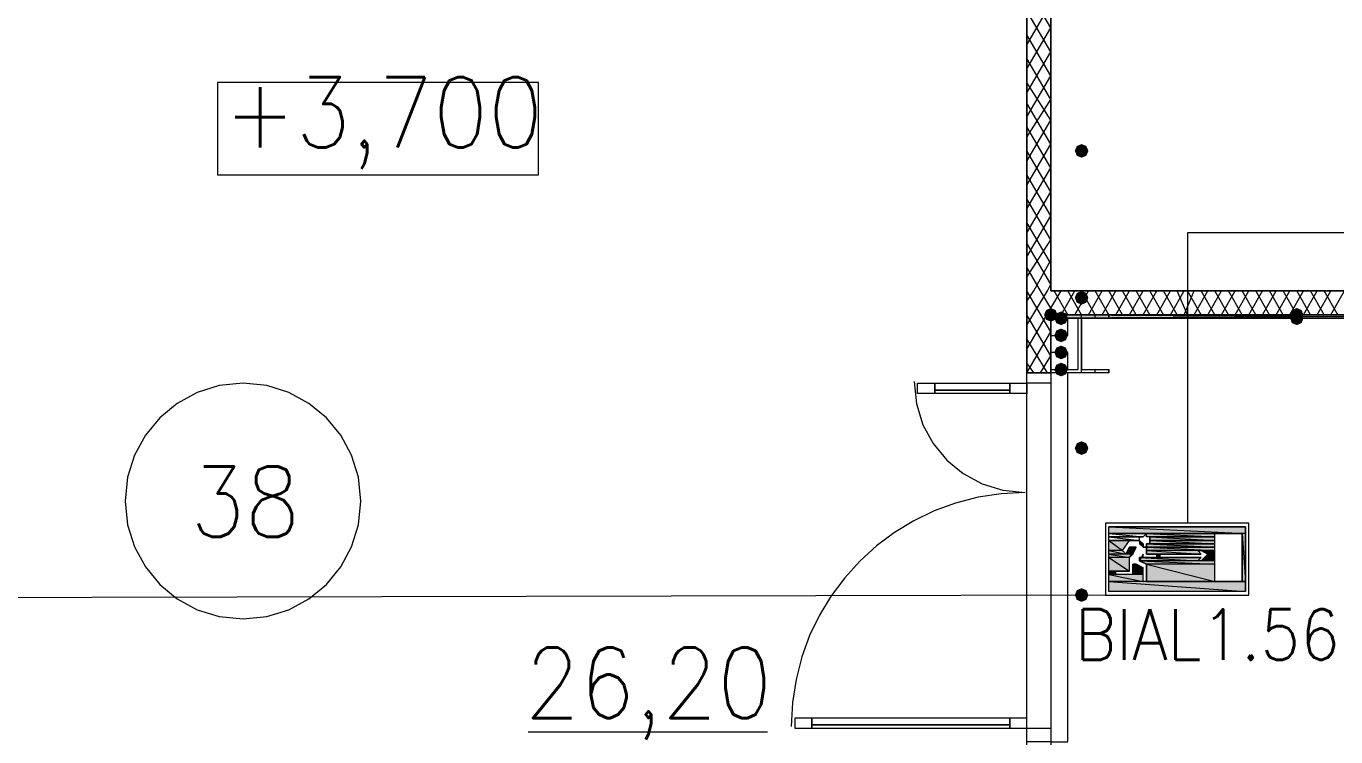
# Model space of a CAD drawing. Header units: millimetres. Extents: x 0 to 420, y 0 to 297.
# Drawn here: x 247.57 to 263.8, y 182.22 to 191.03 of the extents above; entities that cross this region are included whole.
import ezdxf

# ---------------------------------------------------------------- set-up
doc = ezdxf.new("R2010")
doc.units = ezdxf.units.MM
doc.styles.get("Standard").update_dxf_attribs({"font": 'STANDARD'})

msp = doc.modelspace()

# ---------------------------------------------------------------- hatches: boundary and pattern name
for color, points in [(7, [(260.731, 189.484), (260.706129, 189.424204), (260.646333, 189.399333), (260.586538, 189.424204), (260.561667, 189.484), (260.586537, 189.543796), (260.646333, 189.568667), (260.706129, 189.543796)]), (7, [(260.731, 187.663667), (260.706129, 187.603871), (260.646333, 187.579), (260.586538, 187.603871), (260.561667, 187.663667), (260.586537, 187.723462), (260.646333, 187.748333), (260.706129, 187.723463)]), (254, [(260.35, 187.452), (260.325129, 187.392204), (260.265333, 187.367333), (260.205537, 187.392204), (260.180667, 187.452), (260.205537, 187.511796), (260.265333, 187.536667), (260.325129, 187.511796)]), (254, [(260.35, 187.452), (260.325129, 187.392204), (260.265333, 187.367333), (260.205537, 187.392204), (260.180667, 187.452), (260.205537, 187.511796), (260.265333, 187.536667), (260.325129, 187.511796)]), (7, [(260.477, 187.409667), (260.452129, 187.349871), (260.392333, 187.325), (260.332538, 187.349871), (260.307667, 187.409667), (260.332537, 187.469462), (260.392333, 187.494333), (260.452129, 187.469463)]), (254, [(263.398, 187.452), (263.373129, 187.392204), (263.313333, 187.367333), (263.253537, 187.392204), (263.228667, 187.452), (263.253537, 187.511796), (263.313333, 187.536667), (263.373129, 187.511796)]), (254, [(263.398, 187.409667), (263.373129, 187.349871), (263.313333, 187.325), (263.253537, 187.349871), (263.228667, 187.409667), (263.253537, 187.469462), (263.313333, 187.494333), (263.373129, 187.469463)]), (7, [(260.477, 187.198), (260.452129, 187.138204), (260.392333, 187.113333), (260.332538, 187.138204), (260.307667, 187.198), (260.332537, 187.257796), (260.392333, 187.282667), (260.452129, 187.257796)]), (7, [(260.477, 186.986333), (260.452129, 186.926537), (260.392333, 186.901667), (260.332538, 186.926537), (260.307667, 186.986333), (260.332537, 187.046129), (260.392333, 187.071), (260.452129, 187.046129)]), (7, [(260.477, 186.774667), (260.452129, 186.714871), (260.392333, 186.69), (260.332538, 186.714871), (260.307667, 186.774667), (260.332537, 186.834462), (260.392333, 186.859333), (260.452129, 186.834463)]), (7, [(260.731, 185.801), (260.706129, 185.741204), (260.646333, 185.716333), (260.586538, 185.741204), (260.561667, 185.801), (260.586537, 185.860796), (260.646333, 185.885667), (260.706129, 185.860796)]), (82, [(261.450667, 184.615666), (261.450667, 184.573333)]), (82, [(261.450667, 184.615666), (261.493001, 184.615666)]), (82, [(261.493001, 184.700333), (261.493001, 184.657999)]), (82, [(261.493001, 184.657999), (261.493001, 184.615666)]), (82, [(261.281334, 184.361666), (261.323667, 184.361666)]), (7, [(260.731, 183.980667), (260.706129, 183.920871), (260.646333, 183.896), (260.586538, 183.920871), (260.561667, 183.980667), (260.586537, 184.040462), (260.646333, 184.065333), (260.706129, 184.040463)])]:
    msp.add_hatch(color=color).paths.add_polyline_path(points, flags=0)
h = msp.add_hatch(color=7)
h.paths.add_polyline_path([(267.843, 187.452), (260.265333, 187.452), (267.843, 187.409667)], flags=0)
h.paths.add_polyline_path([(260.265333, 187.452), (267.843, 187.409667), (260.265333, 187.409667)], flags=0)
h = msp.add_hatch(color=82)
h.paths.add_polyline_path([(262.678334, 184.827333), (260.985001, 184.827333), (262.678334, 184.742666)], flags=0)
h.paths.add_polyline_path([(260.985001, 184.827333), (262.678334, 184.742666), (260.985001, 184.742666)], flags=0)
h = msp.add_hatch(color=82)
h.paths.add_polyline_path([(260.985001, 184.742666), (262.297334, 184.742666)], flags=0)
h.paths.add_polyline_path([(262.297334, 184.742666), (260.985001, 184.742666)], flags=0)
h = msp.add_hatch(color=82)
h.paths.add_polyline_path([(260.985001, 184.742666), (261.450667, 184.742666)], flags=0)
h.paths.add_polyline_path([(261.450667, 184.742666), (260.985001, 184.742666)], flags=0)
h.paths.add_polyline_path([(261.450667, 184.742666), (260.985001, 184.742666)], flags=0)
h.paths.add_polyline_path([(260.985001, 184.742666), (261.450667, 184.742666)], flags=0)
h = msp.add_hatch(color=82)
h.paths.add_polyline_path([(261.450667, 184.742666), (262.297334, 184.742666)], flags=0)
h.paths.add_polyline_path([(262.297334, 184.742666), (261.450667, 184.742666)], flags=0)
h = msp.add_hatch(color=82)
h.paths.add_polyline_path([(262.297334, 184.742666), (261.450667, 184.742666), (262.297334, 184.700333)], flags=0)
h.paths.add_polyline_path([(261.450667, 184.742666), (262.297334, 184.700333), (261.450667, 184.700333)], flags=0)
h = msp.add_hatch(color=82)
h.paths.add_polyline_path([(262.678334, 184.742666), (262.636001, 184.742666), (262.678334, 184.149999)], flags=0)
h.paths.add_polyline_path([(262.636001, 184.742666), (262.678334, 184.149999), (262.636001, 184.149999)], flags=0)
h = msp.add_hatch(color=82)
h.paths.add_polyline_path([(260.985001, 184.700333), (261.408334, 184.700333)], flags=0)
h.paths.add_polyline_path([(261.408334, 184.700333), (260.985001, 184.700333)], flags=0)
h = msp.add_hatch(color=82)
h.paths.add_polyline_path([(261.366001, 184.700333), (260.985001, 184.700333)], flags=0)
h.paths.add_polyline_path([(261.366001, 184.700333), (260.985001, 184.700333), (261.408334, 184.700333)], flags=0)
h = msp.add_hatch(color=82)
h.paths.add_polyline_path([(260.985001, 184.657999), (261.366001, 184.657999)], flags=0)
h.paths.add_polyline_path([(261.366001, 184.657999), (260.985001, 184.657999)], flags=0)
h.paths.add_polyline_path([(261.366001, 184.657999), (260.985001, 184.657999)], flags=0)
h.paths.add_polyline_path([(260.985001, 184.657999), (261.366001, 184.657999)], flags=0)
h = msp.add_hatch(color=82)
h.paths.add_polyline_path([(260.985001, 184.657999), (261.366001, 184.657999)], flags=0)
h.paths.add_polyline_path([(261.366001, 184.657999), (260.985001, 184.657999)], flags=0)
h = msp.add_hatch(color=82)
h.paths.add_polyline_path([(261.239001, 184.657999), (260.985001, 184.657999), (261.154334, 184.530999)], flags=0)
h.paths.add_polyline_path([(260.985001, 184.657999), (261.154334, 184.530999), (260.985001, 184.530999)], flags=0)
h = msp.add_hatch(color=82)
h.paths.add_polyline_path([(261.323667, 184.573333), (261.239001, 184.573333), (261.281334, 184.488666)], flags=0)
h.paths.add_polyline_path([(261.239001, 184.573333), (261.281334, 184.488666), (261.196667, 184.488666)], flags=0)
h = msp.add_hatch(color=82)
h.paths.add_polyline_path([(261.408334, 184.615666), (261.366001, 184.657999)], flags=0)
h.paths.add_polyline_path([(261.366001, 184.657999), (261.408334, 184.615666)], flags=0)
h.paths.add_polyline_path([(261.408334, 184.615666), (261.366001, 184.657999)], flags=0)
h.paths.add_polyline_path([(261.408334, 184.615666), (261.366001, 184.657999), (261.366001, 184.615666)], flags=0)
h = msp.add_hatch(color=82)
h.paths.add_polyline_path([(261.366001, 184.615666), (261.408334, 184.615666)], flags=0)
h.paths.add_polyline_path([(261.408334, 184.615666), (261.366001, 184.615666)], flags=0)
h = msp.add_hatch(color=82)
h.paths.add_polyline_path([(261.366001, 184.615666), (261.408334, 184.615666)], flags=0)
h.paths.add_polyline_path([(261.408334, 184.615666), (261.366001, 184.615666)], flags=0)
h = msp.add_hatch(color=82)
h.paths.add_polyline_path([(261.366001, 184.615666), (261.408334, 184.615666)], flags=0)
h.paths.add_polyline_path([(261.408334, 184.615666), (261.366001, 184.615666)], flags=0)
h = msp.add_hatch(color=82)
h.paths.add_polyline_path([(261.408334, 184.573333), (261.366001, 184.615666)], flags=0)
h.paths.add_polyline_path([(261.408334, 184.573333), (261.366001, 184.615666), (261.408334, 184.615666)], flags=0)
h = msp.add_hatch(color=82)
h.paths.add_polyline_path([(261.408334, 184.573333), (262.297334, 184.573333)], flags=0)
h.paths.add_polyline_path([(262.297334, 184.573333), (261.408334, 184.573333)], flags=0)
h = msp.add_hatch(color=82)
h.paths.add_polyline_path([(262.297334, 184.615666), (261.450667, 184.615666), (262.297334, 184.573333)], flags=0)
h.paths.add_polyline_path([(261.450667, 184.615666), (262.297334, 184.573333), (261.450667, 184.573333)], flags=0)
h = msp.add_hatch(color=82)
h.paths.add_polyline_path([(262.297334, 184.573333), (261.450667, 184.573333), (262.297334, 184.530999)], flags=0)
h.paths.add_polyline_path([(261.450667, 184.573333), (262.297334, 184.530999), (261.450667, 184.530999)], flags=0)
h = msp.add_hatch(color=82)
h.paths.add_polyline_path([(261.493001, 184.700333), (262.297334, 184.700333)], flags=0)
h.paths.add_polyline_path([(262.297334, 184.700333), (261.493001, 184.700333)], flags=0)
h = msp.add_hatch(color=82)
h.paths.add_polyline_path([(261.493001, 184.700333), (262.297334, 184.700333)], flags=0)
h.paths.add_polyline_path([(262.297334, 184.700333), (261.493001, 184.700333)], flags=0)
h = msp.add_hatch(color=82)
h.paths.add_polyline_path([(261.493001, 184.700333), (262.297334, 184.700333)], flags=0)
h.paths.add_polyline_path([(262.297334, 184.700333), (261.493001, 184.700333)], flags=0)
h = msp.add_hatch(color=82)
h.paths.add_polyline_path([(262.297334, 184.700333), (261.493001, 184.700333), (262.297334, 184.657999)], flags=0)
h.paths.add_polyline_path([(261.493001, 184.700333), (262.297334, 184.657999), (261.493001, 184.657999)], flags=0)
h = msp.add_hatch(color=82)
h.paths.add_polyline_path([(261.493001, 184.657999), (262.297334, 184.657999)], flags=0)
h.paths.add_polyline_path([(262.297334, 184.657999), (261.493001, 184.657999)], flags=0)
h = msp.add_hatch(color=82)
h.paths.add_polyline_path([(261.493001, 184.657999), (262.297334, 184.657999)], flags=0)
h.paths.add_polyline_path([(262.297334, 184.657999), (261.493001, 184.657999)], flags=0)
h = msp.add_hatch(color=82)
h.paths.add_polyline_path([(261.493001, 184.657999), (262.297334, 184.657999)], flags=0)
h.paths.add_polyline_path([(262.297334, 184.657999), (261.493001, 184.657999)], flags=0)
h = msp.add_hatch(color=82)
h.paths.add_polyline_path([(261.493001, 184.657999), (262.297334, 184.657999)], flags=0)
h.paths.add_polyline_path([(262.297334, 184.657999), (261.493001, 184.657999)], flags=0)
h = msp.add_hatch(color=82)
h.paths.add_polyline_path([(261.493001, 184.657999), (262.297334, 184.657999)], flags=0)
h.paths.add_polyline_path([(262.297334, 184.657999), (261.493001, 184.657999)], flags=0)
h = msp.add_hatch(color=82)
h.paths.add_polyline_path([(262.297334, 184.657999), (261.493001, 184.657999), (262.297334, 184.615666)], flags=0)
h.paths.add_polyline_path([(261.493001, 184.657999), (262.297334, 184.615666), (261.493001, 184.615666)], flags=0)
h = msp.add_hatch(color=82)
h.paths.add_polyline_path([(261.493001, 184.615666), (262.297334, 184.615666)], flags=0)
h.paths.add_polyline_path([(262.297334, 184.615666), (261.493001, 184.615666)], flags=0)
h = msp.add_hatch(color=82)
h.paths.add_polyline_path([(261.493001, 184.615666), (262.297334, 184.615666)], flags=0)
h.paths.add_polyline_path([(262.297334, 184.615666), (261.493001, 184.615666)], flags=0)
h = msp.add_hatch(color=82)
h.paths.add_polyline_path([(261.493001, 184.615666), (262.297334, 184.615666)], flags=0)
h.paths.add_polyline_path([(262.297334, 184.615666), (261.493001, 184.615666)], flags=0)
h = msp.add_hatch(color=82)
h.paths.add_polyline_path([(261.493001, 184.615666), (262.297334, 184.615666)], flags=0)
h.paths.add_polyline_path([(262.297334, 184.615666), (261.493001, 184.615666)], flags=0)
h = msp.add_hatch(color=82)
h.paths.add_polyline_path([(261.493001, 184.615666), (262.297334, 184.615666)], flags=0)
h.paths.add_polyline_path([(262.297334, 184.615666), (261.493001, 184.615666)], flags=0)
h = msp.add_hatch(color=82)
h.paths.add_polyline_path([(261.154334, 184.530999), (260.985001, 184.530999), (261.196667, 184.488666)], flags=0)
h.paths.add_polyline_path([(260.985001, 184.530999), (261.196667, 184.488666), (260.985001, 184.488666)], flags=0)
h = msp.add_hatch(color=82)
h.paths.add_polyline_path([(261.281334, 184.488666), (260.985001, 184.488666), (261.239001, 184.446333)], flags=0)
h.paths.add_polyline_path([(260.985001, 184.488666), (261.239001, 184.446333), (260.985001, 184.446333)], flags=0)
h = msp.add_hatch(color=82)
h.paths.add_polyline_path([(261.239001, 184.446333), (260.985001, 184.446333), (261.239001, 184.276999)], flags=0)
h.paths.add_polyline_path([(260.985001, 184.446333), (261.239001, 184.276999), (260.985001, 184.276999)], flags=0)
h = msp.add_hatch(color=82)
h.paths.add_polyline_path([(262.128001, 184.446333), (261.366001, 184.446333), (262.085667, 184.403999)], flags=0)
h.paths.add_polyline_path([(261.366001, 184.446333), (262.085667, 184.403999), (261.366001, 184.403999)], flags=0)
h = msp.add_hatch(color=82)
h.paths.add_polyline_path([(262.297334, 184.403999), (261.366001, 184.403999), (262.297334, 184.361666)], flags=0)
h.paths.add_polyline_path([(261.366001, 184.403999), (262.297334, 184.361666), (261.450667, 184.361666)], flags=0)
h = msp.add_hatch(color=82)
h.paths.add_polyline_path([(262.085667, 184.530999), (261.450667, 184.530999), (262.128001, 184.488666)], flags=0)
h.paths.add_polyline_path([(261.450667, 184.530999), (262.128001, 184.488666), (261.450667, 184.488666)], flags=0)
h = msp.add_hatch(color=82)
h.paths.add_polyline_path([(261.577667, 184.488666), (262.128001, 184.488666)], flags=0)
h.paths.add_polyline_path([(262.128001, 184.488666), (261.577667, 184.488666)], flags=0)
h = msp.add_hatch(color=82)
h.paths.add_polyline_path([(261.620001, 184.488666), (261.577667, 184.488666), (261.620001, 184.446333)], flags=0)
h.paths.add_polyline_path([(261.577667, 184.488666), (261.620001, 184.446333), (261.577667, 184.446333)], flags=0)
h = msp.add_hatch(color=82)
h.paths.add_polyline_path([(261.577667, 184.446333), (262.128001, 184.446333)], flags=0)
h.paths.add_polyline_path([(262.128001, 184.446333), (261.577667, 184.446333)], flags=0)
h = msp.add_hatch(color=82)
h.paths.add_polyline_path([(262.297334, 184.530999), (262.128001, 184.530999), (262.297334, 184.488666)], flags=0)
h.paths.add_polyline_path([(262.128001, 184.530999), (262.297334, 184.488666), (262.212667, 184.488666)], flags=0)
h = msp.add_hatch(color=82)
h.paths.add_polyline_path([(262.297334, 184.488666), (262.212667, 184.488666), (262.297334, 184.403999)], flags=0)
h.paths.add_polyline_path([(262.212667, 184.488666), (262.297334, 184.403999), (262.128001, 184.403999)], flags=0)
h = msp.add_hatch(color=82)
h.paths.add_polyline_path([(261.069667, 184.276999), (260.985001, 184.276999), (261.069667, 184.234666)], flags=0)
h.paths.add_polyline_path([(260.985001, 184.276999), (261.069667, 184.234666), (260.985001, 184.234666)], flags=0)
h = msp.add_hatch(color=82)
h.paths.add_polyline_path([(261.408334, 184.234666), (260.985001, 184.234666), (261.408334, 184.149999)], flags=0)
h.paths.add_polyline_path([(260.985001, 184.234666), (261.408334, 184.149999), (260.985001, 184.149999)], flags=0)
h = msp.add_hatch(color=82)
h.paths.add_polyline_path([(261.323667, 184.361666), (261.281334, 184.361666), (261.408334, 184.319333)], flags=0)
h.paths.add_polyline_path([(261.281334, 184.361666), (261.408334, 184.319333), (261.281334, 184.319333)], flags=0)
h = msp.add_hatch(color=82)
h.paths.add_polyline_path([(261.408334, 184.319333), (261.281334, 184.319333), (261.408334, 184.234666)], flags=0)
h.paths.add_polyline_path([(261.281334, 184.319333), (261.408334, 184.234666), (261.281334, 184.234666)], flags=0)
h = msp.add_hatch(color=82)
h.paths.add_polyline_path([(262.297334, 184.361666), (261.450667, 184.361666), (262.297334, 184.149999)], flags=0)
h.paths.add_polyline_path([(261.450667, 184.361666), (262.297334, 184.149999), (261.450667, 184.149999)], flags=0)
h = msp.add_hatch(color=82)
h.paths.add_polyline_path([(262.678334, 184.149999), (260.985001, 184.149999), (262.678334, 184.022999)], flags=0)
h.paths.add_polyline_path([(260.985001, 184.149999), (262.678334, 184.022999), (260.985001, 184.022999)], flags=0)
h = msp.add_hatch(color=82)
h.paths.add_polyline_path([(261.450667, 184.149999), (262.678334, 184.149999)], flags=0)
h.paths.add_polyline_path([(262.678334, 184.149999), (261.450667, 184.149999)], flags=0)

# ---------------------------------------------------------------- linework, layer by layer
at = {"color": 7, "lineweight": 0}
for points in [[(259.969, 222.25), (259.969, 187.748333)], [(260.265333, 187.748333), (260.265333, 222.25)], [(260.265333, 191.008), (259.969, 191.516)], [(259.969, 190.796333), (260.265333, 191.304333)], [(260.265333, 190.711667), (259.969, 191.219667)], [(259.969, 190.5), (260.265333, 191.008)], [(260.265333, 190.415333), (259.969, 190.923333)], [(259.969, 190.203667), (260.265333, 190.711667)], [(260.265333, 190.119), (259.969, 190.627)], [(259.969, 189.907333), (260.265333, 190.415333)], [(260.265333, 189.865), (259.969, 190.330667)], [(259.969, 189.653333), (260.265333, 190.119)], [(260.265333, 189.568667), (259.969, 190.076667)], [(259.969, 189.357), (260.265333, 189.865)], [(260.265333, 189.272333), (259.969, 189.780333)], [(259.969, 189.060667), (260.265333, 189.568667)], [(260.265333, 188.976), (259.969, 189.484)], [(259.969, 188.764333), (260.265333, 189.272333)], [(260.265333, 188.679667), (259.969, 189.187667)], [(259.969, 188.468), (260.265333, 188.976)], [(260.265333, 188.383333), (259.969, 188.891333)], [(259.969, 188.171667), (260.265333, 188.679667)], [(260.265333, 188.087), (259.969, 188.595)], [(259.969, 187.917667), (260.265333, 188.383333)], [(260.265333, 187.833), (259.969, 188.341)], [(260.053667, 187.748333), (260.265333, 188.129333)], [(260.138333, 187.748333), (259.969, 188.044667)], [(260.223, 187.748333), (260.265333, 187.833)], [(259.969, 187.621333), (260.053667, 187.748333)], [(259.969, 187.325), (260.223, 187.748333)], [(260.265333, 187.240333), (259.969, 187.748333)], [(259.969, 187.748333), (259.969, 186.732333)], [(260.265333, 187.536667), (260.138333, 187.748333)], [(260.265333, 187.536667), (260.392333, 187.748333)], [(267.843, 187.748333), (260.265333, 187.748333)], [(260.477, 187.452), (260.307667, 187.748333)], [(260.392333, 187.452), (260.561667, 187.748333)], [(260.646333, 187.452), (260.477, 187.748333)], [(260.561667, 187.452), (260.731, 187.748333)], [(260.815667, 187.452), (260.646333, 187.748333)], [(260.731, 187.452), (260.900333, 187.748333)], [(260.985, 187.452), (260.815667, 187.748333)], [(260.900333, 187.452), (261.069667, 187.748333)], [(261.154333, 187.452), (260.985, 187.748333)], [(261.069667, 187.452), (261.239, 187.748333)], [(261.323667, 187.452), (261.154333, 187.748333)], [(261.239, 187.452), (261.408333, 187.748333)], [(261.493, 187.452), (261.323667, 187.748333)], [(261.408333, 187.452), (261.577667, 187.748333)], [(261.662333, 187.452), (261.493, 187.748333)], [(261.577667, 187.452), (261.747, 187.748333)], [(261.831667, 187.452), (261.662333, 187.748333)], [(261.747, 187.452), (261.916333, 187.748333)], [(261.958667, 187.452), (261.831667, 187.748333)], [(261.916333, 187.452), (262.043333, 187.748333)], [(262.128, 187.452), (261.958667, 187.748333)], [(262.043333, 187.452), (262.212667, 187.748333)], [(262.297333, 187.452), (262.128, 187.748333)], [(262.212667, 187.452), (262.382, 187.748333)], [(262.466667, 187.452), (262.297333, 187.748333)], [(262.382, 187.452), (262.551333, 187.748333)], [(262.636, 187.452), (262.466667, 187.748333)], [(262.551333, 187.452), (262.720667, 187.748333)], [(262.805333, 187.452), (262.636, 187.748333)], [(262.720667, 187.452), (262.89, 187.748333)], [(262.974667, 187.452), (262.805333, 187.748333)], [(262.89, 187.452), (263.059333, 187.748333)], [(263.144, 187.452), (262.974667, 187.748333)], [(263.059333, 187.452), (263.228667, 187.748333)], [(263.313333, 187.452), (263.144, 187.748333)], [(263.228667, 187.452), (263.398, 187.748333)], [(263.482667, 187.452), (263.313333, 187.748333)], [(263.398, 187.452), (263.567333, 187.748333)], [(263.652, 187.452), (263.482667, 187.748333)], [(263.567333, 187.452), (263.736667, 187.748333)], [(263.821333, 187.452), (263.652, 187.748333)], [(263.736667, 187.452), (263.906, 187.748333)], [(259.969, 187.028667), (260.265333, 187.536667)], [(260.307667, 187.452), (260.265333, 187.536667)], [(260.265333, 186.944), (259.969, 187.452)], [(267.843, 187.452), (260.265333, 187.452), (267.843, 187.452), (260.265333, 187.409667)], [(260.265333, 187.409667), (260.265333, 187.452)], [(260.265333, 186.732333), (260.265333, 187.452)], [(260.265333, 187.452), (267.843, 187.452)], [(260.434667, 187.409667), (260.434667, 187.452)], [(260.646333, 186.732333), (260.646333, 187.452)], [(260.815667, 187.409667), (260.815667, 187.452)], [(260.985, 187.409667), (260.985, 187.452)], [(259.969, 186.732333), (260.265333, 187.240333)], [(260.223, 186.732333), (259.969, 187.155667)], [(260.053667, 186.732333), (259.969, 186.859333)], [(260.138333, 186.732333), (260.265333, 186.944)], [(259.969, 186.732333), (260.265333, 186.732333)], [(260.265333, 186.732333), (260.265333, 186.774667)], [(260.392333, 186.732333), (260.265333, 186.732333), (260.265333, 184.446333)], [(260.477, 184.446333), (260.477, 186.732333), (260.392333, 186.732333)], [(260.434667, 186.732333), (260.434667, 186.774667)], [(260.815667, 186.732333), (260.815667, 186.774667)], [(260.985, 186.732333), (260.985, 186.774667)], [(251.714, 185.144833), (251.684328, 185.439177), (251.599228, 185.713329), (251.464572, 185.961416), (251.286232, 186.177566), (251.070083, 186.355905), (250.821996, 186.490561), (250.547844, 186.575661), (250.2535, 186.605333), (249.959156, 186.575661), (249.685004, 186.490561), (249.436917, 186.355905), (249.220768, 186.177566), (249.042428, 185.961416), (248.907772, 185.713329), (248.822672, 185.439177), (248.793, 185.144833)], [(258.572, 186.6265), (258.599952, 186.349225), (258.680121, 186.090968), (258.806974, 185.857263), (258.974976, 185.653643), (259.178597, 185.48564), (259.412301, 185.358788), (259.670558, 185.278619), (259.947833, 185.250667)], [(258.826, 186.520667), (259.757333, 186.520667)], [(259.947833, 185.250667), (259.651339, 185.235695), (259.36341, 185.191753), (259.085504, 185.120298), (258.819079, 185.022786), (258.565591, 184.900677), (258.3265, 184.755426), (258.103261, 184.588492), (257.897334, 184.401333), (257.710174, 184.195405), (257.54324, 183.972167), (257.39799, 183.733075), (257.27588, 183.479588), (257.178369, 183.213163), (257.106913, 182.935257), (257.062971, 182.647328), (257.048, 182.350833)], [(248.793, 185.144833), (248.822672, 184.85049), (248.907772, 184.576338), (249.042428, 184.328251), (249.220768, 184.112101), (249.436917, 183.933762), (249.685004, 183.799106), (249.959156, 183.714005), (250.2535, 183.684333), (250.547844, 183.714005), (250.821996, 183.799106), (251.070083, 183.933762), (251.286232, 184.112101), (251.464572, 184.328251), (251.599228, 184.576338), (251.684328, 184.85049), (251.714, 185.144833)], [(260.265333, 184.446333), (260.265333, 182.160333), (260.392333, 182.160333)], [(260.392333, 182.160333), (260.477, 182.160333), (260.477, 184.446333)], [(253.788333, 182.287333), (256.751667, 182.287333)], [(257.302, 182.372), (259.757333, 182.372)]]:
    msp.add_lwpolyline(points, dxfattribs=at)
at = {"color": 43, "lineweight": 0}
msp.add_lwpolyline([(277.876, 187.748333), (277.876, 222.25), (260.265333, 222.25), (260.265333, 187.748333)], close=True, dxfattribs=at)
at = {"color": 8, "lineweight": 0}
for points in [[(239.268, 203.835), (239.268, 187.748333), (243.882333, 187.748333), (243.882333, 181.948667), (259.969, 181.948667), (259.969, 191.219667), (243.586, 191.219667), (243.586, 203.835)], [(381.719667, 140.377333), (381.719667, 187.452), (260.265333, 187.452), (260.265333, 140.377333)]]:
    msp.add_lwpolyline(points, close=True, dxfattribs=at)
at = {"color": 7, "lineweight": 0}
for points in [[(249.936, 189.187667), (253.915333, 189.187667), (253.915333, 190.330667), (249.936, 190.330667)], [(267.843, 187.452), (260.265333, 187.452), (267.843, 187.409667)], [(260.265333, 187.452), (267.843, 187.409667), (260.265333, 187.409667)], [(260.985, 186.732333), (260.265333, 186.732333), (260.265333, 186.774667), (260.604, 186.774667), (260.604, 187.409667), (260.265333, 187.409667), (260.265333, 187.452), (260.985, 187.452), (260.985, 187.409667), (260.646333, 187.409667), (260.646333, 186.774667), (260.985, 186.774667)], [(267.843, 187.452), (260.265333, 187.452), (260.265333, 187.409667), (267.843, 187.409667)], [(267.843, 187.452), (260.265333, 187.452), (260.265333, 187.409667), (267.843, 187.409667)], [(260.477, 187.409667), (260.265333, 187.409667), (260.265333, 187.198), (260.477, 187.198), (260.477, 187.409667), (260.265333, 187.409667), (260.265333, 187.198), (260.477, 187.198)], [(260.477, 186.986333), (260.265333, 186.986333), (260.265333, 186.774667), (260.477, 186.774667), (260.477, 186.986333), (260.265333, 186.986333), (260.265333, 186.774667), (260.477, 186.774667)], [(260.265333, 186.605333), (259.969, 186.605333), (259.969, 186.732333), (260.265333, 186.732333)], [(260.265333, 186.732333), (259.969, 186.732333)], [(258.614333, 186.605333), (258.826, 186.605333), (258.826, 186.478333), (258.614333, 186.478333)], [(258.826, 186.605333), (259.757333, 186.605333), (259.757333, 186.520667), (258.826, 186.520667)], [(258.826, 186.520667), (259.757333, 186.520667), (259.757333, 186.478333), (258.826, 186.478333)], [(259.969, 186.478333), (259.757333, 186.478333), (259.757333, 186.605333), (259.969, 186.605333)], [(257.090333, 182.329667), (257.302, 182.329667), (257.302, 182.456667), (257.090333, 182.456667)], [(257.302, 182.372), (259.757333, 182.372), (259.757333, 182.456667), (257.302, 182.456667)], [(259.969, 182.456667), (259.757333, 182.456667), (259.757333, 182.329667), (259.969, 182.329667)], [(257.302, 182.329667), (259.757333, 182.329667), (259.757333, 182.372), (257.302, 182.372)], [(260.265333, 182.160333), (259.969, 182.160333), (259.969, 182.329667), (260.265333, 182.329667)]]:
    msp.add_lwpolyline(points, close=True, dxfattribs=at)
at = {"color": 5, "lineweight": 0}
for points in [[(124.290668, 139.572999), (235.669667, 139.572999), (242.146667, 139.572999), (242.146667, 143.086666), (261.831667, 143.086666), (261.831667, 139.572999), (374.607667, 139.572999), (379.857, 139.572999), (379.857, 188.467999), (268.224001, 188.467999), (261.958667, 188.467999), (261.958667, 184.869666)], [(260.942667, 183.980667), (242.993333, 183.938333)]]:
    msp.add_lwpolyline(points, dxfattribs=at)
at = {"color": 92, "lineweight": 0}
msp.add_lwpolyline([(262.720667, 184.869666), (260.942667, 184.869666), (260.942667, 183.980666), (262.720667, 183.980666)], close=True, dxfattribs=at)
at = {"color": 82, "lineweight": 0}
for points in [[(262.678334, 184.827333), (260.985001, 184.827333), (262.678334, 184.742666)], [(260.985001, 184.827333), (262.678334, 184.742666), (260.985001, 184.742666)], [(260.985001, 184.827333), (262.678334, 184.827333), (262.678334, 184.022999), (260.985001, 184.022999)], [(260.985001, 184.742666), (262.297334, 184.742666)], [(262.297334, 184.742666), (260.985001, 184.742666)], [(260.985001, 184.742666), (261.450667, 184.742666)], [(261.450667, 184.742666), (260.985001, 184.742666)], [(261.450667, 184.742666), (260.985001, 184.742666)], [(260.985001, 184.742666), (261.450667, 184.742666)], [(261.450667, 184.742666), (260.985001, 184.742666), (261.408334, 184.700333)], [(260.985001, 184.742666), (261.408334, 184.700333), (260.985001, 184.700333)], [(261.450667, 184.742666), (262.297334, 184.742666)], [(262.297334, 184.742666), (261.450667, 184.742666)], [(262.297334, 184.742666), (261.450667, 184.742666), (262.297334, 184.700333)], [(261.450667, 184.742666), (262.297334, 184.700333), (261.450667, 184.700333)], [(262.297334, 184.742666), (262.636001, 184.742666), (262.636001, 184.149999), (262.297334, 184.149999)], [(262.678334, 184.742666), (262.636001, 184.742666), (262.678334, 184.149999)], [(262.636001, 184.742666), (262.678334, 184.149999), (262.636001, 184.149999)], [(261.408334, 184.700333), (260.985001, 184.700333)], [(260.985001, 184.700333), (261.408334, 184.700333)], [(261.408334, 184.700333), (260.985001, 184.700333)], [(261.408334, 184.700333), (260.985001, 184.700333)], [(260.985001, 184.700333), (261.408334, 184.700333)], [(261.408334, 184.700333), (260.985001, 184.700333)], [(260.985001, 184.700333), (261.408334, 184.700333)], [(261.408334, 184.700333), (260.985001, 184.700333)], [(261.366001, 184.700333), (260.985001, 184.700333)], [(261.366001, 184.700333), (260.985001, 184.700333), (261.408334, 184.700333)], [(261.366001, 184.700333), (260.985001, 184.700333), (261.366001, 184.657999)], [(260.985001, 184.700333), (261.366001, 184.657999), (260.985001, 184.657999)], [(261.366001, 184.657999), (260.985001, 184.657999)], [(260.985001, 184.657999), (261.366001, 184.657999)], [(261.366001, 184.657999), (260.985001, 184.657999)], [(261.366001, 184.657999), (260.985001, 184.657999)], [(260.985001, 184.657999), (261.366001, 184.657999)], [(261.366001, 184.657999), (260.985001, 184.657999)], [(261.366001, 184.657999), (260.985001, 184.657999)], [(260.985001, 184.657999), (261.366001, 184.657999)], [(260.985001, 184.657999), (261.366001, 184.657999)], [(261.366001, 184.657999), (260.985001, 184.657999)], [(261.239001, 184.657999), (260.985001, 184.657999), (261.154334, 184.530999)], [(260.985001, 184.657999), (261.154334, 184.530999), (260.985001, 184.530999)], [(261.069667, 184.276999), (261.239001, 184.276999), (261.239001, 184.446333), (261.323667, 184.573333), (261.239001, 184.573333), (261.196667, 184.488666), (261.154334, 184.530999), (261.239001, 184.657999), (261.366001, 184.657999), (261.366001, 184.615666), (261.408334, 184.573333), (261.450667, 184.573333), (261.450667, 184.488666), (261.577667, 184.488666), (261.577667, 184.446333), (261.408334, 184.446333), (261.408334, 184.488666), (261.366001, 184.403999), (261.450667, 184.361666), (261.450667, 184.149999), (261.408334, 184.149999), (261.408334, 184.319333), (261.281334, 184.361666), (261.281334, 184.234666), (261.069667, 184.234666)], [(261.239001, 184.573333), (261.281334, 184.488666), (261.196667, 184.488666)], [(261.323667, 184.573333), (261.239001, 184.573333), (261.281334, 184.488666)], [(261.408334, 184.615666), (261.366001, 184.657999)], [(261.366001, 184.657999), (261.408334, 184.615666)], [(261.408334, 184.615666), (261.366001, 184.657999)], [(261.408334, 184.615666), (261.366001, 184.657999), (261.366001, 184.615666)], [(261.366001, 184.615666), (261.408334, 184.615666)], [(261.408334, 184.615666), (261.366001, 184.615666)], [(261.366001, 184.615666), (261.408334, 184.615666)], [(261.408334, 184.615666), (261.366001, 184.615666)], [(261.366001, 184.615666), (261.408334, 184.615666)], [(261.408334, 184.615666), (261.366001, 184.615666)], [(261.408334, 184.615666), (261.366001, 184.615666)], [(261.366001, 184.615666), (261.408334, 184.615666)], [(261.366001, 184.615666), (261.408334, 184.615666)], [(261.408334, 184.615666), (261.366001, 184.615666)], [(261.366001, 184.615666), (261.408334, 184.615666)], [(261.408334, 184.615666), (261.366001, 184.615666)], [(261.366001, 184.615666), (261.408334, 184.615666)], [(261.408334, 184.615666), (261.366001, 184.615666)], [(261.366001, 184.615666), (261.408334, 184.615666)], [(261.408334, 184.615666), (261.366001, 184.615666)], [(261.408334, 184.573333), (261.366001, 184.615666)], [(261.408334, 184.573333), (261.366001, 184.615666), (261.408334, 184.615666)], [(261.408334, 184.573333), (262.297334, 184.573333)], [(262.297334, 184.573333), (261.408334, 184.573333)], [(261.450667, 184.573333), (261.408334, 184.573333)], [(261.450667, 184.615666), (261.450667, 184.573333)], [(261.450667, 184.615666), (261.493001, 184.615666)], [(262.297334, 184.615666), (261.450667, 184.615666), (262.297334, 184.573333)], [(261.450667, 184.615666), (262.297334, 184.573333), (261.450667, 184.573333)], [(262.297334, 184.573333), (261.450667, 184.573333), (262.297334, 184.530999)], [(261.450667, 184.573333), (262.297334, 184.530999), (261.450667, 184.530999)], [(261.493001, 184.700333), (262.297334, 184.700333)], [(262.297334, 184.700333), (261.493001, 184.700333)], [(261.493001, 184.700333), (262.297334, 184.700333)], [(262.297334, 184.700333), (261.493001, 184.700333)], [(261.493001, 184.700333), (261.493001, 184.657999)], [(261.493001, 184.700333), (262.297334, 184.700333)], [(262.297334, 184.700333), (261.493001, 184.700333)], [(262.297334, 184.700333), (261.493001, 184.700333), (262.297334, 184.657999)], [(261.493001, 184.700333), (262.297334, 184.657999), (261.493001, 184.657999)], [(261.493001, 184.657999), (262.297334, 184.657999)], [(262.297334, 184.657999), (261.493001, 184.657999)], [(261.493001, 184.657999), (262.297334, 184.657999)], [(262.297334, 184.657999), (261.493001, 184.657999)], [(261.493001, 184.657999), (262.297334, 184.657999)], [(262.297334, 184.657999), (261.493001, 184.657999)], [(261.493001, 184.657999), (262.297334, 184.657999)], [(262.297334, 184.657999), (261.493001, 184.657999)], [(261.493001, 184.657999), (261.493001, 184.615666)], [(261.493001, 184.657999), (262.297334, 184.657999)], [(262.297334, 184.657999), (261.493001, 184.657999)], [(262.297334, 184.657999), (261.493001, 184.657999), (262.297334, 184.615666)], [(261.493001, 184.657999), (262.297334, 184.615666), (261.493001, 184.615666)], [(261.493001, 184.615666), (262.297334, 184.615666)], [(262.297334, 184.615666), (261.493001, 184.615666)], [(261.493001, 184.615666), (262.297334, 184.615666)], [(262.297334, 184.615666), (261.493001, 184.615666)], [(261.493001, 184.615666), (262.297334, 184.615666)], [(262.297334, 184.615666), (261.493001, 184.615666)], [(261.493001, 184.615666), (262.297334, 184.615666)], [(262.297334, 184.615666), (261.493001, 184.615666)], [(261.493001, 184.615666), (262.297334, 184.615666)], [(262.297334, 184.615666), (261.493001, 184.615666)], [(261.154334, 184.530999), (260.985001, 184.530999), (261.196667, 184.488666)], [(260.985001, 184.530999), (261.196667, 184.488666), (260.985001, 184.488666)], [(261.281334, 184.488666), (260.985001, 184.488666), (261.239001, 184.446333)], [(260.985001, 184.488666), (261.239001, 184.446333), (260.985001, 184.446333)], [(261.239001, 184.446333), (260.985001, 184.446333), (261.239001, 184.276999)], [(260.985001, 184.446333), (261.239001, 184.276999), (260.985001, 184.276999)], [(262.128001, 184.446333), (261.366001, 184.446333), (262.085667, 184.403999)], [(261.366001, 184.446333), (262.085667, 184.403999), (261.366001, 184.403999)], [(262.297334, 184.403999), (261.366001, 184.403999), (262.297334, 184.361666)], [(261.366001, 184.403999), (262.297334, 184.361666), (261.450667, 184.361666)], [(262.085667, 184.530999), (261.450667, 184.530999), (262.128001, 184.488666)], [(261.450667, 184.530999), (262.128001, 184.488666), (261.450667, 184.488666)], [(261.577667, 184.488666), (262.128001, 184.488666)], [(262.128001, 184.488666), (261.577667, 184.488666)], [(261.620001, 184.488666), (261.577667, 184.488666), (261.620001, 184.446333)], [(261.577667, 184.488666), (261.620001, 184.446333), (261.577667, 184.446333)], [(261.577667, 184.446333), (262.128001, 184.446333)], [(262.128001, 184.446333), (261.577667, 184.446333)], [(262.128001, 184.488666), (262.085667, 184.530999), (262.128001, 184.530999), (262.212667, 184.488666), (262.128001, 184.403999), (262.085667, 184.403999), (262.128001, 184.446333), (261.620001, 184.446333), (261.620001, 184.488666)], [(262.297334, 184.530999), (262.128001, 184.530999), (262.297334, 184.488666)], [(262.128001, 184.530999), (262.297334, 184.488666), (262.212667, 184.488666)], [(262.212667, 184.488666), (262.297334, 184.403999), (262.128001, 184.403999)], [(262.297334, 184.488666), (262.212667, 184.488666), (262.297334, 184.403999)], [(261.069667, 184.276999), (260.985001, 184.276999), (261.069667, 184.234666)], [(260.985001, 184.276999), (261.069667, 184.234666), (260.985001, 184.234666)], [(261.408334, 184.234666), (260.985001, 184.234666), (261.408334, 184.149999)], [(260.985001, 184.234666), (261.408334, 184.149999), (260.985001, 184.149999)], [(261.281334, 184.361666), (261.323667, 184.361666)], [(261.323667, 184.361666), (261.281334, 184.361666), (261.408334, 184.319333)], [(261.281334, 184.361666), (261.408334, 184.319333), (261.281334, 184.319333)], [(261.408334, 184.319333), (261.281334, 184.319333), (261.408334, 184.234666)], [(261.281334, 184.319333), (261.408334, 184.234666), (261.281334, 184.234666)], [(262.297334, 184.361666), (261.450667, 184.361666), (262.297334, 184.149999)], [(261.450667, 184.361666), (262.297334, 184.149999), (261.450667, 184.149999)], [(262.678334, 184.149999), (260.985001, 184.149999), (262.678334, 184.022999)], [(260.985001, 184.149999), (262.678334, 184.022999), (260.985001, 184.022999)], [(261.450667, 184.149999), (262.678334, 184.149999)], [(262.678334, 184.149999), (261.450667, 184.149999)]]:
    msp.add_lwpolyline(points, close=True, dxfattribs=at)

# ---------------------------------------------------------------- texts
at = {"color": 7, "char_height": 0.872032, "attachment_point": 1}
for s, insert, width in [('+3,700', (250.020674, 190.398362), 3.43968178), ('38', (249.59734, 185.572369), 1.06581689), ('26,20', (253.745993, 183.328699), 2.76143467)]:
    msp.add_mtext(s, dxfattribs=dict(at, insert=insert, width=width))
at = {"color": 92, "insert": (260.561667, 183.804159), "char_height": 0.627829, "width": 3.20890378, "attachment_point": 1}
msp.add_mtext('BIAL1.56', dxfattribs=at)

doc.saveas('drawing.dxf')
